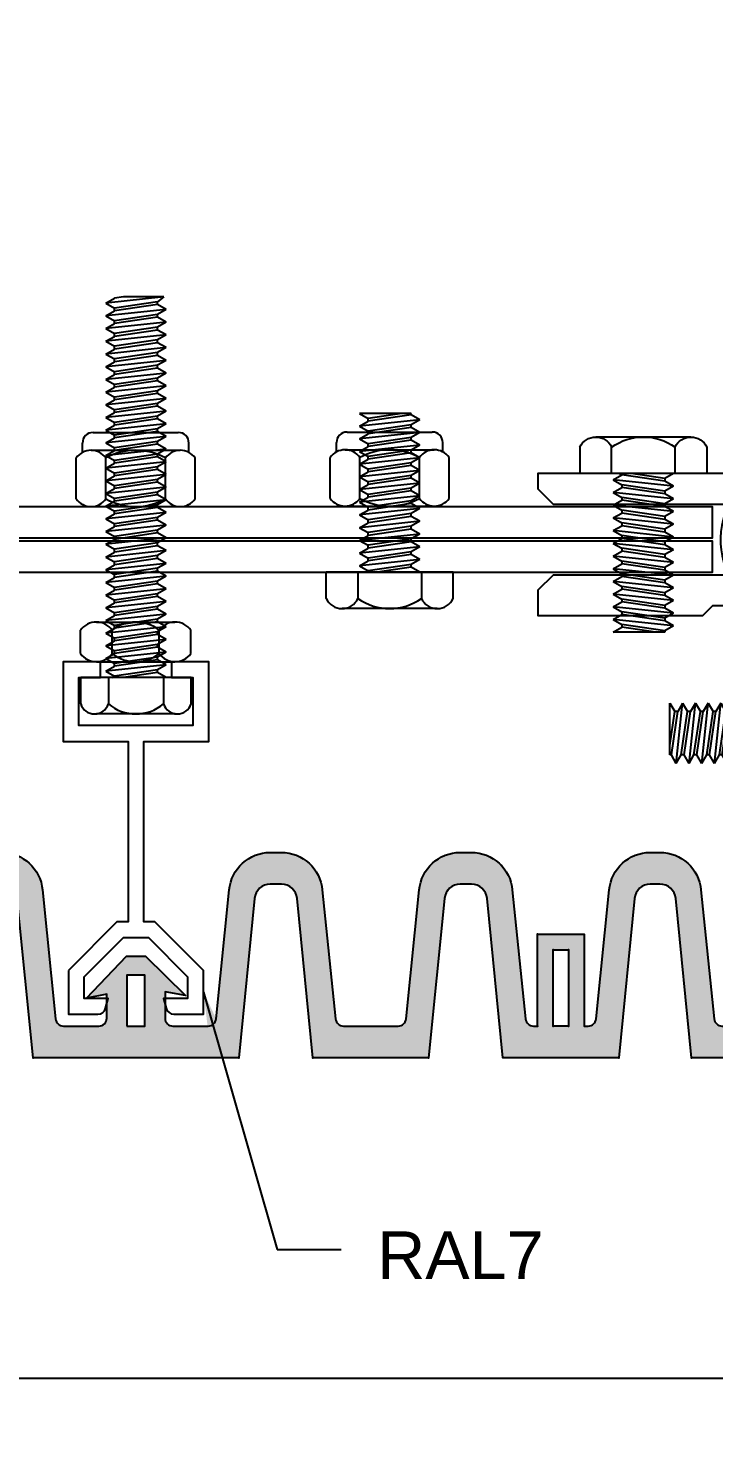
# Model space of a CAD drawing. Header units: inches. Extents: x 1.6 to 29.2, y -11.4 to 19.9.
# Drawn here: x 21.91 to 24.61, y -11.4 to -5.8 of the extents above; entities that cross this region are included whole.
import ezdxf

# ---------------------------------------------------------------- set-up
doc = ezdxf.new("R2010")
doc.units = ezdxf.units.IN
doc.header["$MEASUREMENT"] = 0
for name, color, linetype in [('Anchors', 4, 'Continuous'), ('Dimensions', 3, 'Continuous'), ('Fillers', 2, 'Continuous'), ('Metals', 7, 'Continuous')]:
    doc.layers.add(name, color=color, linetype=linetype)
doc.styles.add('Arial', font='arial.ttf')
doc.dimstyles.new('Arial', dxfattribs={"dimtxt": 0.1875, "dimasz": 0.1875, "dimexe": 0.1875, "dimexo": 0.1875, "dimgap": 0.1875, "dimtad": 0, "dimtih": 1, "dimtoh": 1, "dimdec": 4, "dimzin": 0, "dimdsep": 46, "dimlunit": 4, "dimtxsty": 'Arial', "dimcen": 0.1875, "dimadec": 0, "dimazin": 0, "dimtfac": 1, "dimtdec": 4, "dimtofl": 0, "dimtmove": 0, "dimatfit": 3, "dimfxl": 0, "dimfrac": 2, "dimtolj": 1, "dimtzin": 0, "dimarcsym": 0})

# ---------------------------------------------------------------- blocks, each defined once
blk = doc.blocks.new('*D0')
at = {"layer": 'Defpoints', "color": 0}
for p in [(13.3342, -9.8606), (25.3342, -9.8606), (25.3342, -11.1253)]:
    blk.add_point(p, dxfattribs=at)
at = {"layer": 'Dimensions', "color": 0, "lineweight": -2}
for p, q in [((13.3342, -10.0481), (13.3342, -11.3128)), ((25.3342, -10.0481), (25.3342, -11.3128)), ((13.5217, -11.1253), (18.5818, -11.1253)), ((25.1467, -11.1253), (20.0865, -11.1253))]:
    blk.add_line(p, q, dxfattribs=at)
at = {"layer": 'Dimensions', "color": 0}
for points in [[(13.5217, -11.0941), (13.5217, -11.1566), (13.3342, -11.1253)], [(25.1467, -11.0941), (25.1467, -11.1566), (25.3342, -11.1253)]]:
    blk.add_solid(points, dxfattribs=at)
at = {"layer": 'Dimensions', "color": 0, "insert": (19.3342, -11.1253), "char_height": 0.1875, "attachment_point": 5, "style": 'Arial'}
blk.add_mtext("\\A1;1'\\P [305mm]", dxfattribs=at)
blk = doc.blocks.new('VS600')
h = blk.add_hatch(color=256)
h.paths.add_polyline_path([(14.084, 0.7481, -0.388264), (14.0531, 0.7763), (14.0005, 1.2892, 0.380339), (13.8396, 1.4322), (13.7957, 1.4322, 0.380339), (13.6349, 1.2892), (13.5823, 0.7763, -0.388264), (13.5514, 0.7481), (13.4121, 0.7481, -0.414214), (13.3811, 0.7791), (13.3811, 0.8731), (13.4611, 0.8581), (13.3036, 1.0231), (13.2286, 1.0231), (13.0711, 0.8681), (13.1511, 0.8831), (13.1511, 0.7791, -0.414214), (13.1201, 0.7481), (12.9808, 0.7481, -0.388264), (12.9499, 0.7763), (12.8974, 1.2892, 0.380339), (12.7365, 1.4322), (12.6926, 1.4322, 0.380339), (12.5317, 1.2892), (12.4791, 0.7763, -0.388264), (12.4482, 0.7481), (12.2319, 0.7481, -0.388264), (12.2011, 0.7763), (12.1485, 1.2892, 0.380339), (11.9876, 1.4322), (11.9437, 1.4322, 0.38034), (11.7828, 1.2892), (11.7302, 0.7761, -0.386279), (11.6994, 0.7481), (11.6832, 0.7481), (11.6832, 1.1101), (11.4992, 1.1101), (11.4992, 0.7481), (11.4831, 0.7481, -0.388264), (11.4522, 0.7763), (11.3996, 1.2892, 0.380339), (11.2387, 1.4322), (11.2002, 1.4322, 0.380339), (11.0393, 1.2892), (10.9867, 0.7763, -0.388264), (10.9559, 0.7481), (10.7082, 0.7481, -0.414214), (10.6772, 0.7791), (10.6772, 0.8831), (10.7572, 0.8681), (10.5997, 1.0231), (10.5247, 1.0231), (10.3672, 0.8581), (10.4472, 0.8731), (10.4472, 0.7791, -0.414214), (10.4162, 0.7481), (10.2652, 0.7481), (10.2652, 0.6231), (11.0758, 0.6231), (11.1384, 1.2506, -0.388879), (11.2002, 1.3072), (11.2387, 1.3072, -0.388879), (11.3005, 1.2506), (11.3631, 0.6231), (11.8194, 0.6231), (11.882, 1.2506, -0.388879), (11.9437, 1.3072), (11.9876, 1.3072, -0.388879), (12.0494, 1.2506), (12.112, 0.6231), (12.5682, 0.6231), (12.6308, 1.2506, -0.388879), (12.6926, 1.3072), (12.7365, 1.3072, -0.388879), (12.7982, 1.2506), (12.8608, 0.6231), (13.6714, 0.6231), (13.734, 1.2506, -0.388879), (13.7957, 1.3072), (13.8396, 1.3072, -0.388879), (13.9014, 1.2506), (13.964, 0.6231), (14.4202, 0.6231), (14.4828, 1.2506, -0.388879), (14.5446, 1.3072), (14.5885, 1.3072, -0.388879), (14.6503, 1.2506), (14.7128, 0.6231), (15.1691, 0.6231), (15.2317, 1.2506, -0.388879), (15.2935, 1.3072), (15.332, 1.3072, -0.388879), (15.3938, 1.2506), (15.4564, 0.6231), (16.267, 0.6231), (16.267, 0.7481), (16.116, 0.7481, -0.414214), (16.085, 0.7791), (16.085, 0.8731), (16.165, 0.8581), (16.0075, 1.0231), (15.9325, 1.0231), (15.775, 0.8681), (15.855, 0.8831), (15.855, 0.7791, -0.414214), (15.824, 0.7481), (15.5763, 0.7481, -0.388264), (15.5455, 0.7763), (15.4929, 1.2892, 0.380339), (15.332, 1.4322), (15.2935, 1.4322, 0.380339), (15.1326, 1.2892), (15.08, 0.7763, -0.388264), (15.0491, 0.7481), (15.033, 0.7481), (15.033, 1.1101), (14.849, 1.1101), (14.849, 0.7481), (14.8328, 0.7481, -0.386279), (14.802, 0.7761), (14.7494, 1.2892, 0.38034), (14.5885, 1.4322), (14.5446, 1.4322, 0.380339), (14.3837, 1.2892), (14.3311, 0.7763, -0.388264), (14.3003, 0.7481)])
h.paths.add_polyline_path([(14.911, 0.7481), (14.971, 0.7481), (14.971, 1.0481), (14.911, 1.0481)], flags=17)
h.paths.add_polyline_path([(13.3011, 0.7481), (13.3011, 0.9481), (13.2311, 0.9481), (13.2311, 0.7481)], flags=17)
h.paths.add_polyline_path([(15.935, 0.7481), (16.005, 0.7481), (16.005, 0.9481), (15.935, 0.9481)], flags=17)
h.paths.add_polyline_path([(11.6212, 0.7481), (11.6212, 1.0481), (11.5612, 1.0481), (11.5612, 0.7481)], flags=17)
h.paths.add_polyline_path([(10.5972, 0.7481), (10.5972, 0.9481), (10.5272, 0.9481), (10.5272, 0.7481)], flags=17)
blk.add_lwpolyline([(14.8328, 0.7481, -0.386279), (14.802, 0.7761), (14.7499, 1.2844, 0.388879), (14.5885, 1.4322), (14.5446, 1.4322, 0.388879), (14.3832, 1.2844), (14.3311, 0.7763, -0.388264), (14.3003, 0.7481), (14.084, 0.7481, -0.388264), (14.0531, 0.7763), (14.001, 1.2844, 0.388879), (13.8396, 1.4322), (13.7957, 1.4322, 0.388879), (13.6344, 1.2844), (13.5823, 0.7763, -0.388264), (13.5514, 0.7481), (13.4121, 0.7481, -0.414214), (13.3811, 0.7791), (13.3811, 0.8731), (13.4611, 0.8581), (13.3036, 1.0231), (13.2286, 1.0231), (13.0711, 0.8681), (13.1511, 0.8831), (13.1511, 0.7791, -0.414214), (13.1201, 0.7481), (12.9808, 0.7481, -0.388264), (12.9499, 0.7763), (12.8978, 1.2844, 0.388879), (12.7365, 1.4322), (12.6926, 1.4322, 0.388879), (12.5312, 1.2844), (12.4791, 0.7763, -0.388264), (12.4482, 0.7481), (12.2319, 0.7481, -0.388264), (12.2011, 0.7763), (12.149, 1.2844, 0.388879), (11.9876, 1.4322), (11.9437, 1.4322, 0.388879), (11.7823, 1.2844), (11.7302, 0.7761, -0.386279), (11.6994, 0.7481), (11.6832, 0.7481), (11.6832, 1.1101), (11.4992, 1.1101), (11.4992, 0.7481), (11.4831, 0.7481, -0.388264), (11.4522, 0.7763), (11.4001, 1.2844, 0.388879), (11.2387, 1.4322), (11.2002, 1.4322, 0.388879), (11.0388, 1.2844), (10.9867, 0.7763, -0.388264), (10.9559, 0.7481), (10.7082, 0.7481, -0.414214), (10.6772, 0.7791), (10.6772, 0.8831), (10.7572, 0.8681), (10.5997, 1.0231), (10.5247, 1.0231), (10.3672, 0.8581), (10.4472, 0.8731), (10.4472, 0.7791, -0.414214), (10.4162, 0.7481), (10.2652, 0.7481), (10.2652, 0.6231), (11.0758, 0.6231), (11.1384, 1.2506, -0.388879), (11.2002, 1.3072), (11.2387, 1.3072, -0.388879), (11.3005, 1.2506), (11.3631, 0.6231), (11.8194, 0.6231), (11.882, 1.2506, -0.388879), (11.9437, 1.3072), (11.9876, 1.3072, -0.388879), (12.0494, 1.2506), (12.112, 0.6231), (12.5682, 0.6231), (12.6308, 1.2506, -0.388879), (12.6926, 1.3072), (12.7365, 1.3072, -0.388879), (12.7982, 1.2506), (12.8608, 0.6231), (13.6714, 0.6231), (13.734, 1.2506, -0.388879), (13.7957, 1.3072), (13.8396, 1.3072, -0.388879), (13.9014, 1.2506), (13.964, 0.6231), (14.4202, 0.6231), (14.4828, 1.2506, -0.388879), (14.5446, 1.3072), (14.5885, 1.3072, -0.388879), (14.6503, 1.2506), (14.7128, 0.6231), (15.1691, 0.6231), (15.2317, 1.2506, -0.388879), (15.2935, 1.3072), (15.332, 1.3072, -0.388879), (15.3938, 1.2506), (15.4564, 0.6231), (16.267, 0.6231), (16.267, 0.7481), (16.116, 0.7481, -0.414214), (16.085, 0.7791), (16.085, 0.8731), (16.165, 0.8581), (16.0075, 1.0231), (15.9325, 1.0231), (15.775, 0.8681), (15.855, 0.8831), (15.855, 0.7791, -0.414214), (15.824, 0.7481), (15.5763, 0.7481, -0.388264), (15.5455, 0.7763), (15.4934, 1.2844, 0.388879), (15.332, 1.4322), (15.2935, 1.4322, 0.388879), (15.1321, 1.2844), (15.08, 0.7763, -0.388264), (15.0491, 0.7481), (15.033, 0.7481), (15.033, 1.1101), (14.849, 1.1101), (14.849, 0.7481)], format="xyb", close=True)
for points in [[(11.5612, 0.7481), (11.6212, 0.7481), (11.6212, 1.0481), (11.5612, 1.0481)], [(14.971, 0.7481), (14.911, 0.7481), (14.911, 1.0481), (14.971, 1.0481)], [(10.5272, 0.7481), (10.5972, 0.7481), (10.5972, 0.9481), (10.5272, 0.9481)], [(13.3011, 0.7481), (13.2311, 0.7481), (13.2311, 0.9481), (13.3011, 0.9481)], [(16.005, 0.7481), (15.935, 0.7481), (15.935, 0.9481), (16.005, 0.9481)]]:
    blk.add_lwpolyline(points, close=True)
at = {"color": 0, "linetype": 'ByBlock'}
for p in [(11.8255, 1.381), (12.0375, 1.2821), (14.4828, 1.2506), (11.6832, 1.1101), (11.5612, 1.0481), (11.6212, 1.0481), (10.3672, 0.8581), (10.7572, 0.8681), (11.5612, 0.7481), (11.5612, 0.7481), (11.5612, 0.7481), (11.6212, 0.7481), (11.6212, 0.7481), (11.6832, 0.7481), (11.6832, 0.7481), (10.2652, 0.6231), (10.2652, 0.6231), (11.0758, 0.6231), (11.0758, 0.6231), (11.3631, 0.6231), (11.3631, 0.6231), (12.112, 0.6231), (12.112, 0.6231), (12.5682, 0.6231), (12.5682, 0.6231), (12.8608, 0.6231), (12.8608, 0.6231), (13.6714, 0.6231), (13.964, 0.6231), (14.4202, 0.6231), (14.4202, 0.6231), (14.4202, 0.6231), (14.7128, 0.6231), (14.7128, 0.6231), (15.1691, 0.6231), (15.1691, 0.6231), (15.4564, 0.6231), (16.267, 0.6231)]:
    blk.add_point(p, dxfattribs=at)
blk = doc.blocks.new('H14112')
for p, q in [((-0.155, 0.1436), (0.155, 0.1436)), ((-0.2175, 0.1036), (-0.2175, -0.0004)), ((-0.1088, -0.0004), (-0.1088, 0.1036)), ((0.1087, -0.0004), (0.1087, 0.1036)), ((0.2175, 0.1036), (0.2175, -0.0004)), ((-0.119, 0), (-0.085, -0.0196)), ((-0.085, -0.0196), (0.0485, 0)), ((-0.2175, -0.0004), (0.2175, -0.0004)), ((-0.119, -0.05), (0.119, -0.025)), ((-0.119, -0.05), (-0.085, -0.0304)), ((-0.119, -0.05), (-0.085, -0.0696)), ((-0.085, -0.0304), (0.085, -0.0054)), ((-0.085, -0.0196), (-0.085, -0.0304)), ((-0.085, -0.0696), (0.085, -0.0446)), ((-0.085, -0.0804), (0.085, -0.0554)), ((0.0943, 0), (0.085, -0.0054)), ((0.119, -0.025), (0.085, -0.0054)), ((0.119, -0.025), (0.085, -0.0446)), ((0.085, -0.0446), (0.085, -0.0554)), ((0.119, -0.075), (0.085, -0.0554)), ((-0.119, -0.1), (0.119, -0.075)), ((-0.119, -0.1), (-0.085, -0.0804)), ((-0.119, -0.1), (-0.085, -0.1196)), ((-0.085, -0.0696), (-0.085, -0.0804)), ((-0.085, -0.1196), (0.085, -0.0946)), ((-0.085, -0.1304), (0.085, -0.1054)), ((0.119, -0.075), (0.085, -0.0946)), ((0.085, -0.0946), (0.085, -0.1054)), ((0.119, -0.125), (0.085, -0.1054)), ((-0.119, -0.15), (0.119, -0.125)), ((-0.119, -0.15), (-0.085, -0.1304)), ((-0.119, -0.15), (-0.085, -0.1696)), ((-0.085, -0.1196), (-0.085, -0.1304)), ((-0.085, -0.1696), (0.085, -0.1446)), ((-0.085, -0.1804), (0.085, -0.1554)), ((0.119, -0.125), (0.085, -0.1446)), ((0.085, -0.1446), (0.085, -0.1554)), ((0.119, -0.175), (0.085, -0.1554)), ((-0.119, -0.2), (0.119, -0.175)), ((-0.119, -0.2), (-0.085, -0.1804)), ((-0.119, -0.2), (-0.085, -0.2196)), ((-0.085, -0.1696), (-0.085, -0.1804)), ((-0.085, -0.2196), (0.085, -0.1946)), ((-0.085, -0.2304), (0.085, -0.2054)), ((-0.085, -0.2196), (-0.085, -0.2304)), ((0.119, -0.175), (0.085, -0.1946)), ((0.085, -0.1946), (0.085, -0.2054)), ((0.119, -0.225), (0.085, -0.2054)), ((-0.119, -0.25), (0.119, -0.225)), ((-0.119, -0.25), (-0.085, -0.2304)), ((-0.119, -0.25), (-0.085, -0.2696)), ((-0.119, -0.3), (0.119, -0.275)), ((-0.085, -0.2696), (0.085, -0.2446)), ((-0.085, -0.2804), (0.085, -0.2554)), ((-0.085, -0.2696), (-0.085, -0.2804)), ((0.119, -0.225), (0.085, -0.2446)), ((0.085, -0.2446), (0.085, -0.2554)), ((0.119, -0.275), (0.085, -0.2554)), ((0.119, -0.275), (0.085, -0.2946)), ((-0.119, -0.3), (-0.085, -0.2804)), ((-0.119, -0.3), (-0.085, -0.3196)), ((-0.119, -0.35), (0.119, -0.325)), ((-0.119, -0.35), (-0.085, -0.3304)), ((-0.085, -0.3196), (0.085, -0.2946)), ((-0.085, -0.3304), (0.085, -0.3054)), ((-0.085, -0.3196), (-0.085, -0.3304)), ((0.085, -0.2946), (0.085, -0.3054)), ((0.119, -0.325), (0.085, -0.3054)), ((0.119, -0.325), (0.085, -0.3446)), ((-0.119, -0.35), (-0.085, -0.3696)), ((-0.119, -0.4), (0.119, -0.375)), ((-0.119, -0.4), (-0.085, -0.3804)), ((-0.085, -0.3696), (0.085, -0.3446)), ((-0.085, -0.3804), (0.085, -0.3554)), ((-0.085, -0.3696), (-0.085, -0.3804)), ((0.085, -0.3446), (0.085, -0.3554)), ((0.119, -0.375), (0.085, -0.3554)), ((0.119, -0.375), (0.085, -0.3946)), ((-0.119, -0.4), (-0.085, -0.4196)), ((-0.119, -0.45), (0.119, -0.425)), ((-0.119, -0.45), (-0.085, -0.4304)), ((-0.085, -0.4196), (0.085, -0.3946)), ((-0.085, -0.4304), (0.085, -0.4054)), ((-0.085, -0.4196), (-0.085, -0.4304)), ((-0.085, -0.4696), (0.085, -0.4446)), ((0.085, -0.3946), (0.085, -0.4054)), ((0.119, -0.425), (0.085, -0.4054)), ((0.119, -0.425), (0.085, -0.4446)), ((0.085, -0.4446), (0.085, -0.4554)), ((-0.119, -0.45), (-0.085, -0.4696)), ((-0.119, -0.5), (0.119, -0.475)), ((-0.119, -0.5), (-0.085, -0.4804)), ((-0.119, -0.5), (-0.085, -0.5196)), ((-0.085, -0.4804), (0.085, -0.4554)), ((-0.085, -0.4696), (-0.085, -0.4804)), ((-0.085, -0.5196), (0.085, -0.4946)), ((0.119, -0.475), (0.085, -0.4554)), ((0.119, -0.475), (0.085, -0.4946)), ((0.085, -0.4946), (0.085, -0.5054)), ((-0.119, -0.55), (0.119, -0.525)), ((-0.119, -0.55), (-0.085, -0.5304)), ((-0.119, -0.55), (-0.085, -0.5696)), ((-0.085, -0.5304), (0.085, -0.5054)), ((-0.085, -0.5196), (-0.085, -0.5304)), ((-0.085, -0.5696), (0.085, -0.5446)), ((-0.085, -0.5804), (0.085, -0.5554)), ((0.119, -0.525), (0.085, -0.5054)), ((0.119, -0.525), (0.085, -0.5446)), ((0.085, -0.5446), (0.085, -0.5554)), ((0.119, -0.575), (0.085, -0.5554)), ((-0.119, -0.6), (0.119, -0.575)), ((-0.119, -0.6), (-0.085, -0.5804)), ((-0.119, -0.6), (-0.085, -0.6196)), ((-0.085, -0.5696), (-0.085, -0.5804)), ((-0.085, -0.6196), (0.085, -0.5946)), ((-0.085, -0.6304), (0.085, -0.6054)), ((0.119, -0.575), (0.085, -0.5946)), ((0.085, -0.5946), (0.085, -0.6054)), ((0.119, -0.625), (0.085, -0.6054)), ((-0.119, -0.65), (0.119, -0.625)), ((-0.119, -0.65), (-0.085, -0.6304)), ((-0.119, -0.65), (-0.085, -0.6696)), ((-0.085, -0.6196), (-0.085, -0.6304)), ((-0.085, -0.6696), (0.085, -0.6446)), ((-0.085, -0.6804), (0.085, -0.6554)), ((-0.085, -0.6696), (-0.085, -0.6804)), ((0.119, -0.625), (0.085, -0.6446)), ((0.085, -0.6446), (0.085, -0.6554)), ((0.119, -0.675), (0.085, -0.6554)), ((-0.119, -0.7), (0.119, -0.675)), ((-0.119, -0.7), (-0.085, -0.6804)), ((-0.119, -0.7), (-0.085, -0.7196)), ((-0.119, -0.75), (0.119, -0.725)), ((-0.085, -0.7196), (0.085, -0.6946)), ((-0.085, -0.7304), (0.085, -0.7054)), ((-0.085, -0.7196), (-0.085, -0.7304)), ((0.119, -0.675), (0.085, -0.6946)), ((0.085, -0.6946), (0.085, -0.7054)), ((0.119, -0.725), (0.085, -0.7054)), ((0.119, -0.725), (0.085, -0.7446)), ((-0.119, -0.75), (-0.085, -0.7304)), ((-0.119, -0.75), (-0.085, -0.7696)), ((-0.119, -0.8), (0.119, -0.775)), ((-0.119, -0.8), (-0.085, -0.7804)), ((-0.085, -0.7696), (0.085, -0.7446)), ((-0.085, -0.7804), (0.085, -0.7554)), ((-0.085, -0.7696), (-0.085, -0.7804)), ((0.085, -0.7446), (0.085, -0.7554)), ((0.119, -0.775), (0.085, -0.7554)), ((0.119, -0.775), (0.085, -0.7946)), ((-0.119, -0.8), (-0.085, -0.8196)), ((-0.119, -0.85), (0.119, -0.825)), ((-0.119, -0.85), (-0.085, -0.8304)), ((-0.085, -0.8196), (0.085, -0.7946)), ((-0.085, -0.8304), (0.085, -0.8054)), ((-0.085, -0.8196), (-0.085, -0.8304)), ((0.085, -0.7946), (0.085, -0.8054)), ((0.119, -0.825), (0.085, -0.8054)), ((0.119, -0.825), (0.085, -0.8446)), ((-0.119, -0.85), (-0.085, -0.8696)), ((-0.119, -0.9), (0.119, -0.875)), ((-0.119, -0.9), (-0.085, -0.8804)), ((-0.085, -0.8696), (0.085, -0.8446)), ((-0.085, -0.8804), (0.085, -0.8554)), ((-0.085, -0.8696), (-0.085, -0.8804)), ((-0.085, -0.9196), (0.085, -0.8946)), ((0.085, -0.8446), (0.085, -0.8554)), ((0.119, -0.875), (0.085, -0.8554)), ((0.119, -0.875), (0.085, -0.8946)), ((0.085, -0.8946), (0.085, -0.9054)), ((-0.119, -0.9), (-0.085, -0.9196)), ((-0.119, -0.95), (0.119, -0.925)), ((-0.119, -0.95), (-0.085, -0.9304)), ((-0.119, -0.95), (-0.085, -0.9696)), ((-0.085, -0.9304), (0.085, -0.9054)), ((-0.085, -0.9196), (-0.085, -0.9304)), ((-0.085, -0.9696), (0.085, -0.9446)), ((0.119, -0.925), (0.085, -0.9054)), ((0.119, -0.925), (0.085, -0.9446)), ((0.085, -0.9446), (0.085, -0.9554)), ((-0.119, -1), (0.119, -0.975)), ((-0.119, -1), (-0.085, -0.9804)), ((-0.119, -1), (-0.085, -1.0196)), ((-0.085, -0.9804), (0.085, -0.9554)), ((-0.085, -0.9696), (-0.085, -0.9804)), ((-0.085, -1.0196), (0.085, -0.9946)), ((-0.085, -1.0304), (0.085, -1.0054)), ((0.119, -0.975), (0.085, -0.9554)), ((0.119, -0.975), (0.085, -0.9946)), ((0.085, -0.9946), (0.085, -1.0054)), ((0.119, -1.025), (0.085, -1.0054)), ((-0.119, -1.05), (0.119, -1.025)), ((-0.119, -1.05), (-0.085, -1.0304)), ((-0.119, -1.05), (-0.085, -1.0696)), ((-0.085, -1.0196), (-0.085, -1.0304)), ((-0.085, -1.0696), (0.085, -1.0446)), ((-0.085, -1.0804), (0.085, -1.0554)), ((0.119, -1.025), (0.085, -1.0446)), ((0.085, -1.0446), (0.085, -1.0554)), ((0.119, -1.075), (0.085, -1.0554)), ((-0.119, -1.1), (0.119, -1.075)), ((-0.119, -1.1), (-0.085, -1.0804)), ((-0.119, -1.1), (-0.085, -1.1196)), ((-0.085, -1.0696), (-0.085, -1.0804)), ((-0.085, -1.1196), (0.085, -1.0946)), ((-0.085, -1.1304), (0.085, -1.1054)), ((-0.085, -1.1196), (-0.085, -1.1304)), ((0.119, -1.075), (0.085, -1.0946)), ((0.085, -1.0946), (0.085, -1.1054)), ((0.119, -1.125), (0.085, -1.1054)), ((-0.119, -1.15), (0.119, -1.125)), ((-0.119, -1.15), (-0.085, -1.1304)), ((-0.119, -1.15), (-0.085, -1.1696)), ((-0.119, -1.2), (0.119, -1.175)), ((-0.085, -1.1696), (0.085, -1.1446)), ((-0.085, -1.1804), (0.085, -1.1554)), ((-0.085, -1.1696), (-0.085, -1.1804)), ((0.119, -1.125), (0.085, -1.1446)), ((0.085, -1.1446), (0.085, -1.1554)), ((0.119, -1.175), (0.085, -1.1554)), ((0.119, -1.175), (0.085, -1.1946)), ((-0.119, -1.2), (-0.085, -1.1804)), ((-0.119, -1.2), (-0.085, -1.2196)), ((-0.119, -1.25), (0.119, -1.225)), ((-0.119, -1.25), (-0.085, -1.2304)), ((-0.085, -1.2196), (0.085, -1.1946)), ((-0.085, -1.2304), (0.085, -1.2054)), ((-0.085, -1.2196), (-0.085, -1.2304)), ((0.085, -1.1946), (0.085, -1.2054)), ((0.119, -1.225), (0.085, -1.2054)), ((0.119, -1.225), (0.085, -1.2446)), ((-0.119, -1.25), (-0.085, -1.2696)), ((-0.119, -1.3), (0.119, -1.275)), ((-0.119, -1.3), (-0.085, -1.2804)), ((-0.085, -1.2696), (0.085, -1.2446)), ((-0.085, -1.2804), (0.085, -1.2554)), ((-0.085, -1.2696), (-0.085, -1.2804)), ((0.085, -1.2446), (0.085, -1.2554)), ((0.119, -1.275), (0.085, -1.2554)), ((0.119, -1.275), (0.085, -1.2946)), ((-0.119, -1.3), (-0.085, -1.3196)), ((-0.119, -1.35), (0.119, -1.325)), ((-0.119, -1.35), (-0.085, -1.3304)), ((-0.085, -1.3196), (0.085, -1.2946)), ((-0.085, -1.3304), (0.085, -1.3054)), ((-0.085, -1.3196), (-0.085, -1.3304)), ((0.085, -1.2946), (0.085, -1.3054)), ((0.119, -1.325), (0.085, -1.3054)), ((0.119, -1.325), (0.085, -1.3446)), ((-0.119, -1.35), (-0.085, -1.3696)), ((-0.119, -1.4), (0.119, -1.375)), ((-0.119, -1.4), (-0.085, -1.3804)), ((-0.119, -1.4), (-0.085, -1.4196)), ((-0.085, -1.3696), (0.085, -1.3446)), ((-0.085, -1.3804), (0.085, -1.3554)), ((-0.085, -1.3696), (-0.085, -1.3804)), ((-0.085, -1.4196), (0.085, -1.3946)), ((0.085, -1.3446), (0.085, -1.3554)), ((0.119, -1.375), (0.085, -1.3554)), ((0.119, -1.375), (0.085, -1.3946)), ((0.085, -1.3946), (0.085, -1.4054)), ((-0.119, -1.45), (0.119, -1.425)), ((-0.119, -1.45), (-0.085, -1.4304)), ((-0.119, -1.45), (-0.085, -1.4696)), ((-0.085, -1.4304), (0.085, -1.4054)), ((-0.085, -1.4196), (-0.085, -1.4304)), ((-0.085, -1.4696), (0.085, -1.4446)), ((-0.085, -1.4804), (0.085, -1.4554)), ((0.119, -1.425), (0.085, -1.4054)), ((0.119, -1.425), (0.085, -1.4446)), ((0.085, -1.4446), (0.085, -1.4554)), ((0.119, -1.475), (0.085, -1.4554)), ((-0.1099, -1.5), (0.119, -1.475)), ((-0.1099, -1.5), (-0.085, -1.4804)), ((-0.1099, -1.5), (0.0485, -1.5)), ((-0.085, -1.4696), (-0.085, -1.4804)), ((0.0485, -1.5), (0.085, -1.4946)), ((0.119, -1.475), (0.085, -1.4946))]:
    blk.add_line(p, q)
for centre, radius, start, end in [((-0.1631, 0.0867), 0.057, 17.3212, 162.6788), ((0, -0.0242), 0.1678, 49.6113, 130.3887), ((0.1631, 0.0867), 0.057, 17.3212, 162.6788)]:
    blk.add_arc(centre, radius, start, end)
blk = doc.blocks.new('HLN14S')
for p, q in [((-0.1678, 0.292), (0.1678, 0.292)), ((-0.2096, 0.2133), (-0.2096, 0.2502)), ((0.2096, 0.2133), (0.2096, 0.2502)), ((-0.2345, 0.03), (-0.2345, 0.1917)), ((-0.1759, 0.2217), (0.1759, 0.2217)), ((-0.1173, 0.03), (-0.1173, 0.1917)), ((0.1172, 0.03), (0.1172, 0.1917)), ((0.2345, 0.03), (0.2345, 0.1917)), ((-0.1759, 0), (0.1759, 0))]:
    blk.add_line(p, q)
for centre, radius, start, end in [((-0.1678, 0.2502), 0.0418, 90, 180), ((0.1678, 0.2502), 0.0418, 0, 90), ((-0.1759, 0.1494), 0.0723, 35.7751, 144.2249), ((0, -0.0223), 0.244, 61.2813, 118.7187), ((0.1759, 0.1494), 0.0723, 35.7751, 144.2249), ((-0.1759, 0.0723), 0.0723, 215.7751, 324.2249), ((0, 0.244), 0.244, 241.2813, 298.7187), ((0.1759, 0.0723), 0.0723, 215.7751, 324.2249)]:
    blk.add_arc(centre, radius, start, end)
blk = doc.blocks.new('HJN14')
for p, q in [((-0.155, 0), (0.155, 0)), ((-0.2175, -0.1242), (-0.2175, -0.032)), ((-0.0925, -0.1242), (-0.0925, -0.032)), ((0.0925, -0.1242), (0.0925, -0.032)), ((0.2175, -0.1242), (0.2175, -0.032)), ((-0.155, -0.1562), (0.155, -0.1562))]:
    blk.add_line(p, q)
for centre, radius, start, end in [((-0.155, -0.077), 0.077, 35.7751, 144.2249), ((0, -0.1497), 0.1497, 51.8343, 128.1657), ((0.155, -0.077), 0.077, 35.7751, 144.2249), ((-0.155, -0.0792), 0.077, 215.7751, 324.2249), ((0, -0.0066), 0.1497, 231.8343, 308.1657), ((0.155, -0.0792), 0.077, 215.7751, 324.2249)]:
    blk.add_arc(centre, radius, start, end)
blk = doc.blocks.new('H1458S')
for p, q in [((-0.1875, 0.144), (0.1875, 0.144)), ((-0.25, 0.104), (-0.25, 0)), ((-0.125, 0), (-0.125, 0.104)), ((0.125, 0), (0.125, 0.104)), ((0.25, 0.104), (0.25, 0)), ((-0.25, 0), (0.25, 0)), ((-0.119, 0), (-0.085, -0.0196)), ((-0.085, -0.0196), (0.0485, 0)), ((-0.119, -0.05), (0.119, -0.025)), ((-0.119, -0.05), (-0.085, -0.0304)), ((-0.119, -0.05), (-0.085, -0.0696)), ((-0.085, -0.0304), (0.085, -0.0054)), ((-0.085, -0.0196), (-0.085, -0.0304)), ((-0.085, -0.0696), (0.085, -0.0446)), ((-0.085, -0.0804), (0.085, -0.0554)), ((0.0943, 0), (0.085, -0.0054)), ((0.119, -0.025), (0.085, -0.0054)), ((0.119, -0.025), (0.085, -0.0446)), ((0.085, -0.0446), (0.085, -0.0554)), ((0.119, -0.075), (0.085, -0.0554)), ((-0.119, -0.1), (0.119, -0.075)), ((-0.119, -0.1), (-0.085, -0.0804)), ((-0.119, -0.1), (-0.085, -0.1196)), ((-0.085, -0.0696), (-0.085, -0.0804)), ((-0.085, -0.1196), (0.085, -0.0946)), ((-0.085, -0.1304), (0.085, -0.1054)), ((0.119, -0.075), (0.085, -0.0946)), ((0.085, -0.0946), (0.085, -0.1054)), ((0.119, -0.125), (0.085, -0.1054)), ((-0.119, -0.15), (0.119, -0.125)), ((-0.119, -0.15), (-0.085, -0.1304)), ((-0.119, -0.15), (-0.085, -0.1696)), ((-0.085, -0.1196), (-0.085, -0.1304)), ((-0.085, -0.1696), (0.085, -0.1446)), ((-0.085, -0.1804), (0.085, -0.1554)), ((0.119, -0.125), (0.085, -0.1446)), ((0.085, -0.1446), (0.085, -0.1554)), ((0.119, -0.175), (0.085, -0.1554)), ((-0.119, -0.2), (0.119, -0.175)), ((-0.119, -0.2), (-0.085, -0.1804)), ((-0.119, -0.2), (-0.085, -0.2196)), ((-0.085, -0.1696), (-0.085, -0.1804)), ((-0.085, -0.2196), (0.085, -0.1946)), ((-0.085, -0.2304), (0.085, -0.2054)), ((-0.085, -0.2196), (-0.085, -0.2304)), ((0.119, -0.175), (0.085, -0.1946)), ((0.085, -0.1946), (0.085, -0.2054)), ((0.119, -0.225), (0.085, -0.2054)), ((-0.119, -0.25), (0.119, -0.225)), ((-0.119, -0.25), (-0.085, -0.2304)), ((-0.119, -0.25), (-0.085, -0.2696)), ((-0.119, -0.3), (0.119, -0.275)), ((-0.085, -0.2696), (0.085, -0.2446)), ((-0.085, -0.2804), (0.085, -0.2554)), ((-0.085, -0.2696), (-0.085, -0.2804)), ((0.119, -0.225), (0.085, -0.2446)), ((0.085, -0.2446), (0.085, -0.2554)), ((0.119, -0.275), (0.085, -0.2554)), ((0.119, -0.275), (0.085, -0.2946)), ((-0.119, -0.3), (-0.085, -0.2804)), ((-0.119, -0.3), (-0.085, -0.3196)), ((-0.119, -0.35), (0.119, -0.325)), ((-0.119, -0.35), (-0.085, -0.3304)), ((-0.085, -0.3196), (0.085, -0.2946)), ((-0.085, -0.3304), (0.085, -0.3054)), ((-0.085, -0.3196), (-0.085, -0.3304)), ((0.085, -0.2946), (0.085, -0.3054)), ((0.119, -0.325), (0.085, -0.3054)), ((0.119, -0.325), (0.085, -0.3446)), ((-0.119, -0.35), (-0.085, -0.3696)), ((-0.119, -0.4), (0.119, -0.375)), ((-0.119, -0.4), (-0.085, -0.3804)), ((-0.085, -0.3696), (0.085, -0.3446)), ((-0.085, -0.3804), (0.085, -0.3554)), ((-0.085, -0.3696), (-0.085, -0.3804)), ((0.085, -0.3446), (0.085, -0.3554)), ((0.119, -0.375), (0.085, -0.3554)), ((0.119, -0.375), (0.085, -0.3946)), ((-0.119, -0.4), (-0.085, -0.4196)), ((-0.119, -0.45), (0.119, -0.425)), ((-0.119, -0.45), (-0.085, -0.4304)), ((-0.085, -0.4196), (0.085, -0.3946)), ((-0.085, -0.4304), (0.085, -0.4054)), ((-0.085, -0.4196), (-0.085, -0.4304)), ((-0.085, -0.4696), (0.085, -0.4446)), ((0.085, -0.3946), (0.085, -0.4054)), ((0.119, -0.425), (0.085, -0.4054)), ((0.119, -0.425), (0.085, -0.4446)), ((0.085, -0.4446), (0.085, -0.4554)), ((-0.119, -0.45), (-0.085, -0.4696)), ((-0.119, -0.5), (0.119, -0.475)), ((-0.119, -0.5), (-0.085, -0.4804)), ((-0.119, -0.5), (-0.085, -0.5196)), ((-0.085, -0.4804), (0.085, -0.4554)), ((-0.085, -0.4696), (-0.085, -0.4804)), ((-0.085, -0.5196), (0.085, -0.4946)), ((0.119, -0.475), (0.085, -0.4554)), ((0.119, -0.475), (0.085, -0.4946)), ((0.085, -0.4946), (0.085, -0.5054)), ((-0.119, -0.55), (0.119, -0.525)), ((-0.119, -0.55), (-0.085, -0.5304)), ((-0.119, -0.55), (-0.085, -0.5696)), ((-0.085, -0.5304), (0.085, -0.5054)), ((-0.085, -0.5196), (-0.085, -0.5304)), ((-0.085, -0.5696), (0.085, -0.5446)), ((-0.085, -0.5804), (0.085, -0.5554)), ((0.119, -0.525), (0.085, -0.5054)), ((0.119, -0.525), (0.085, -0.5446)), ((0.085, -0.5446), (0.085, -0.5554)), ((0.119, -0.575), (0.085, -0.5554)), ((-0.119, -0.6), (0.119, -0.575)), ((-0.119, -0.6), (-0.085, -0.5804)), ((-0.119, -0.6), (-0.085, -0.6196)), ((-0.085, -0.5696), (-0.085, -0.5804)), ((-0.085, -0.6196), (0.085, -0.5946)), ((-0.0485, -0.625), (0.085, -0.6054)), ((0.119, -0.575), (0.085, -0.5946)), ((0.085, -0.5946), (0.085, -0.6054)), ((0.119, -0.625), (0.085, -0.6054)), ((-0.085, -0.6196), (-0.085, -0.625)), ((-0.085, -0.625), (0.119, -0.625))]:
    blk.add_line(p, q)
for centre, radius, start, end in [((-0.1875, 0.0752), 0.0688, 24.7615, 155.2385), ((0, -0.0713), 0.2153, 54.5107, 125.4893), ((0.1875, 0.0752), 0.0688, 24.7615, 155.2385)]:
    blk.add_arc(centre, radius, start, end)
blk = doc.blocks.new('H1458 TURNED')
for p, q in [((2.0034, 22.6635), (1.8594, 22.6635)), ((1.8594, 22.2135), (1.8594, 22.6635)), ((2.0034, 22.2135), (2.0034, 22.6635)), ((2.0034, 22.5319), (2.0087, 22.5226)), ((2.0284, 22.5566), (2.0087, 22.5226)), ((2.0337, 22.3526), (2.0087, 22.5226)), ((2.0284, 22.5566), (2.048, 22.5226)), ((2.0534, 22.3186), (2.0284, 22.5566)), ((2.073, 22.3526), (2.048, 22.5226)), ((2.048, 22.5226), (2.0587, 22.5226)), ((2.0784, 22.5566), (2.0587, 22.5226)), ((2.0837, 22.3526), (2.0587, 22.5226)), ((2.0784, 22.5566), (2.098, 22.5226)), ((2.1034, 22.3186), (2.0784, 22.5566)), ((2.123, 22.3526), (2.098, 22.5226)), ((2.098, 22.5226), (2.1087, 22.5226)), ((2.1284, 22.5566), (2.1087, 22.5226)), ((2.1337, 22.3526), (2.1087, 22.5226)), ((2.1284, 22.5566), (2.148, 22.5226)), ((2.1534, 22.3186), (2.1284, 22.5566)), ((2.173, 22.3526), (2.148, 22.5226)), ((2.148, 22.5226), (2.1587, 22.5226)), ((2.1784, 22.5566), (2.1587, 22.5226)), ((2.1837, 22.3526), (2.1587, 22.5226)), ((2.1784, 22.5566), (2.198, 22.5226)), ((2.2034, 22.3186), (2.1784, 22.5566)), ((2.223, 22.3526), (2.198, 22.5226)), ((2.198, 22.5226), (2.2087, 22.5226)), ((2.2284, 22.5566), (2.2087, 22.5226)), ((2.2337, 22.3526), (2.2087, 22.5226)), ((2.2284, 22.5566), (2.248, 22.5226)), ((2.2534, 22.3186), (2.2284, 22.5566)), ((2.273, 22.3526), (2.248, 22.5226)), ((2.248, 22.5226), (2.2587, 22.5226)), ((2.2784, 22.5566), (2.2587, 22.5226)), ((2.2837, 22.3526), (2.2587, 22.5226)), ((2.2784, 22.5566), (2.298, 22.5226)), ((2.3034, 22.3186), (2.2784, 22.5566)), ((2.298, 22.5226), (2.3087, 22.5226)), ((2.323, 22.3526), (2.298, 22.5226)), ((2.3284, 22.5566), (2.3087, 22.5226)), ((2.3337, 22.3526), (2.3087, 22.5226)), ((2.3284, 22.5566), (2.348, 22.5226)), ((2.3534, 22.3186), (2.3284, 22.5566)), ((2.373, 22.3526), (2.348, 22.5226)), ((2.348, 22.5226), (2.3587, 22.5226)), ((2.3784, 22.5566), (2.3587, 22.5226)), ((2.3837, 22.3526), (2.3587, 22.5226)), ((2.3784, 22.5566), (2.398, 22.5226)), ((2.4034, 22.3186), (2.3784, 22.5566)), ((2.423, 22.3526), (2.398, 22.5226)), ((2.398, 22.5226), (2.4087, 22.5226)), ((2.4284, 22.5566), (2.4087, 22.5226)), ((2.4337, 22.3526), (2.4087, 22.5226)), ((2.4284, 22.5566), (2.448, 22.5226)), ((2.4534, 22.3186), (2.4284, 22.5566)), ((2.473, 22.3526), (2.448, 22.5226)), ((2.448, 22.5226), (2.4587, 22.5226)), ((2.4784, 22.5566), (2.4587, 22.5226)), ((2.4837, 22.3526), (2.4587, 22.5226)), ((2.4784, 22.5566), (2.498, 22.5226)), ((2.5034, 22.3186), (2.4784, 22.5566)), ((2.523, 22.3526), (2.498, 22.5226)), ((2.498, 22.5226), (2.5087, 22.5226)), ((2.5284, 22.5566), (2.5087, 22.5226)), ((2.5337, 22.3526), (2.5087, 22.5226)), ((2.5284, 22.5566), (2.548, 22.5226)), ((2.5534, 22.3186), (2.5284, 22.5566)), ((2.573, 22.3526), (2.548, 22.5226)), ((2.548, 22.5226), (2.5587, 22.5226)), ((2.5784, 22.5566), (2.5587, 22.5226)), ((2.5837, 22.3526), (2.5587, 22.5226)), ((2.5784, 22.5566), (2.598, 22.5226)), ((2.6034, 22.3186), (2.5784, 22.5566)), ((2.598, 22.5226), (2.6087, 22.5226)), ((2.623, 22.3526), (2.598, 22.5226)), ((2.6284, 22.5566), (2.6087, 22.5226)), ((2.6284, 22.3891), (2.6087, 22.5226)), ((2.6284, 22.3526), (2.6284, 22.5566)), ((2.023, 22.3526), (2.0034, 22.4861)), ((1.8994, 22.4385), (2.0034, 22.4385)), ((2.0034, 22.3186), (2.023, 22.3526)), ((2.023, 22.3526), (2.0337, 22.3526)), ((2.0534, 22.3186), (2.0337, 22.3526)), ((2.0534, 22.3186), (2.073, 22.3526)), ((2.073, 22.3526), (2.0837, 22.3526)), ((2.1034, 22.3186), (2.0837, 22.3526)), ((2.1034, 22.3186), (2.123, 22.3526)), ((2.123, 22.3526), (2.1337, 22.3526)), ((2.1534, 22.3186), (2.1337, 22.3526)), ((2.1534, 22.3186), (2.173, 22.3526)), ((2.173, 22.3526), (2.1837, 22.3526)), ((2.2034, 22.3186), (2.1837, 22.3526)), ((2.2034, 22.3186), (2.223, 22.3526)), ((2.223, 22.3526), (2.2337, 22.3526)), ((2.2534, 22.3186), (2.2337, 22.3526)), ((2.2534, 22.3186), (2.273, 22.3526)), ((2.273, 22.3526), (2.2837, 22.3526)), ((2.3034, 22.3186), (2.2837, 22.3526)), ((2.3034, 22.3186), (2.323, 22.3526)), ((2.323, 22.3526), (2.3337, 22.3526)), ((2.3534, 22.3186), (2.3337, 22.3526)), ((2.3534, 22.3186), (2.373, 22.3526)), ((2.373, 22.3526), (2.3837, 22.3526)), ((2.4034, 22.3186), (2.3837, 22.3526)), ((2.4034, 22.3186), (2.423, 22.3526)), ((2.423, 22.3526), (2.4337, 22.3526)), ((2.4534, 22.3186), (2.4337, 22.3526)), ((2.4534, 22.3186), (2.473, 22.3526)), ((2.473, 22.3526), (2.4837, 22.3526)), ((2.5034, 22.3186), (2.4837, 22.3526)), ((2.5034, 22.3186), (2.523, 22.3526)), ((2.523, 22.3526), (2.5337, 22.3526)), ((2.5534, 22.3186), (2.5337, 22.3526)), ((2.5534, 22.3186), (2.573, 22.3526)), ((2.573, 22.3526), (2.5837, 22.3526)), ((2.6034, 22.3186), (2.5837, 22.3526)), ((2.6034, 22.3186), (2.623, 22.3526)), ((2.623, 22.3526), (2.6284, 22.3526)), ((2.0034, 22.2135), (1.8594, 22.2135)), ((2.0034, 22.2135), (1.8994, 22.2135))]:
    blk.add_line(p, q)
for centre in [(2.0356, 22.551), (2.0356, 22.326)]:
    blk.add_arc(centre, 0.1767, 140.4539, 219.5461)
blk = doc.blocks.new('BL14B & C + ALL THREAD AND NUT')
for points in [[(3.1267, 22.8225), (3.0584, 22.8619), (3.0584, 23.1219, -0.414214), (3.0984, 23.1619), (3.1784, 23.1619, -0.414214), (3.2184, 23.1219), (3.2184, 23.0319), (3.4598, 23.0319, -0.678595), (3.4734, 22.4373), (3.4734, 21.5319), (3.1234, 21.5319), (3.1234, 21.6119), (3.3234, 21.6119), (3.3234, 22.4119), (3.1934, 22.4119), (3.1934, 22.3519, -0.414214), (3.1534, 22.3119), (3.0984, 22.3119, -0.414214), (3.0584, 22.3519), (3.0584, 22.6019), (3.1267, 22.6413)], [(3.0898, 22.7585, -0.074148), (3.1088, 22.8328)], [(3.1088, 22.631, -0.074148), (3.0898, 22.7053)]]:
    blk.add_lwpolyline(points, format="xyb")
blk.add_lwpolyline([(3.2114, 22.9692), (3.0744, 22.7319), (3.2114, 22.4946), (3.4854, 22.4946), (3.6224, 22.7319), (3.4854, 22.9692)], close=True)
for points in [[(3.5349, 22.9919), (4.3884, 22.9919), (4.3884, 22.9319), (4.3284, 22.8719), (3.6362, 22.8719)], [(3.6362, 22.5919), (4.3284, 22.5919), (4.3884, 22.5319), (4.3884, 22.4319), (3.7384, 22.4319), (3.6984, 22.4719), (3.5349, 22.4719)]]:
    blk.add_lwpolyline(points)
blk.add_circle((3.3484, 22.7319), 0.113)
blk = doc.blocks.new('pantograph - profile')
at = {"layer": 'Metals'}
for points in [[(3.7009, 22.8619), (14.2441, 22.8619), (14.2441, 22.7369), (3.7009, 22.7369)], [(3.7009, 22.7269), (14.2441, 22.7269), (14.2441, 22.6019), (3.7009, 22.6019)]]:
    blk.add_lwpolyline(points, close=True, dxfattribs=at)
at = {"layer": 'Anchors', "rotation": 180}
for name, p in [('H14112', (11.9725, 22.1881)), ('H1458S', (12.9725, 22.6037))]:
    blk.add_blockref(name, p, dxfattribs=at)
at = {"layer": 'Anchors'}
for name, p in [('HLN14S', (11.9714, 22.8619)), ('HLN14S', (12.9725, 22.8637)), ('HJN14', (11.9714, 22.4067))]:
    blk.add_blockref(name, p, dxfattribs=at)
at = {"layer": 'Anchors', "xscale": -1}
for name, p in [('H1458S', (13.9725, 22.9919)), ('H1458 TURNED', (16.7058, -0.469))]:
    blk.add_blockref(name, p, dxfattribs=at)
at = {"layer": 'Metals', "xscale": -1}
blk.add_blockref('BL14B & C + ALL THREAD AND NUT', (17.945, 0), dxfattribs=at)
blk = doc.blocks.new('ral7')
blk.add_lwpolyline([(1.8814, -0.6283), (1.8814, -0.8005), (1.7648, -0.8005, -0.339454), (1.7348, -0.7775), (1.7244, -0.7385), (1.8194, -0.7385), (1.8194, -0.654), (1.6644, -0.499), (1.5663, -0.499), (1.4114, -0.654), (1.4114, -0.7385), (1.5064, -0.7385), (1.4959, -0.7775, -0.339454), (1.466, -0.8005), (1.3494, -0.8005), (1.3494, -0.6283), (1.5407, -0.437), (1.5844, -0.437), (1.5844, 0.2745), (1.3284, 0.2745), (1.3284, 0.5885), (1.4754, 0.5885), (1.4754, 0.5265), (1.3904, 0.5265), (1.3904, 0.3365), (1.8404, 0.3365), (1.8404, 0.5265), (1.7554, 0.5265), (1.7554, 0.5885), (1.9024, 0.5885), (1.9024, 0.2745), (1.6464, 0.2745), (1.6464, -0.437), (1.6901, -0.437)], format="xyb", close=True)

msp = doc.modelspace()

# ---------------------------------------------------------------- linework, layer by layer
at = {"layer": 'Fillers', "const_width": 0.045}
msp.add_lwpolyline([(13.33368, -9.68785), (13.33368, -6.71785, -1), (25.33268, -6.71785), (25.33268, -9.68785)], format="xyb", dxfattribs=at)

# ---------------------------------------------------------------- block references
msp.add_blockref('pantograph - profile', (10.36069, -30.55038))
at = {"layer": 'Fillers', "xscale": -1}
msp.add_blockref('VS600', (35.59897, -10.48373), dxfattribs=at)
at = {"layer": 'Metals', "xscale": -1}
msp.add_blockref('ral7', (23.94836, -8.88839), dxfattribs=at)

# ---------------------------------------------------------------- texts
at = {"layer": 'Fillers', "insert": (23.28451, -10.73256), "char_height": 0.1875, "attachment_point": 7, "style": 'Arial'}
msp.add_mtext('RAL7', dxfattribs=at)

# ---------------------------------------------------------------- dimensions: what is measured, and where the dimension line sits
at = {"layer": 'Dimensions'}
dim = msp.add_linear_dim(base=(25.33418, -11.12534), p1=(13.33418, -9.86064), p2=(25.33418, -9.86064), dimstyle='Arial', override={"dimpost": '\\X'}, dxfattribs=at)
dim.commit()
dim.dimension.update_dxf_attribs({"geometry": '*D0', "text_midpoint": (19.33418, -11.12534), "dimtype": 160})

# ---------------------------------------------------------------- leaders
at = {"layer": 'Fillers', "annotation_type": 0, "has_hookline": 1, "hookline_direction": 0, "text_width": 0.62274}
msp.add_leader([(22.59998, -9.60281), (22.8897, -10.61647), (23.14184, -10.61647)], dimstyle='Arial', dxfattribs=at)

doc.saveas('drawing.dxf')
